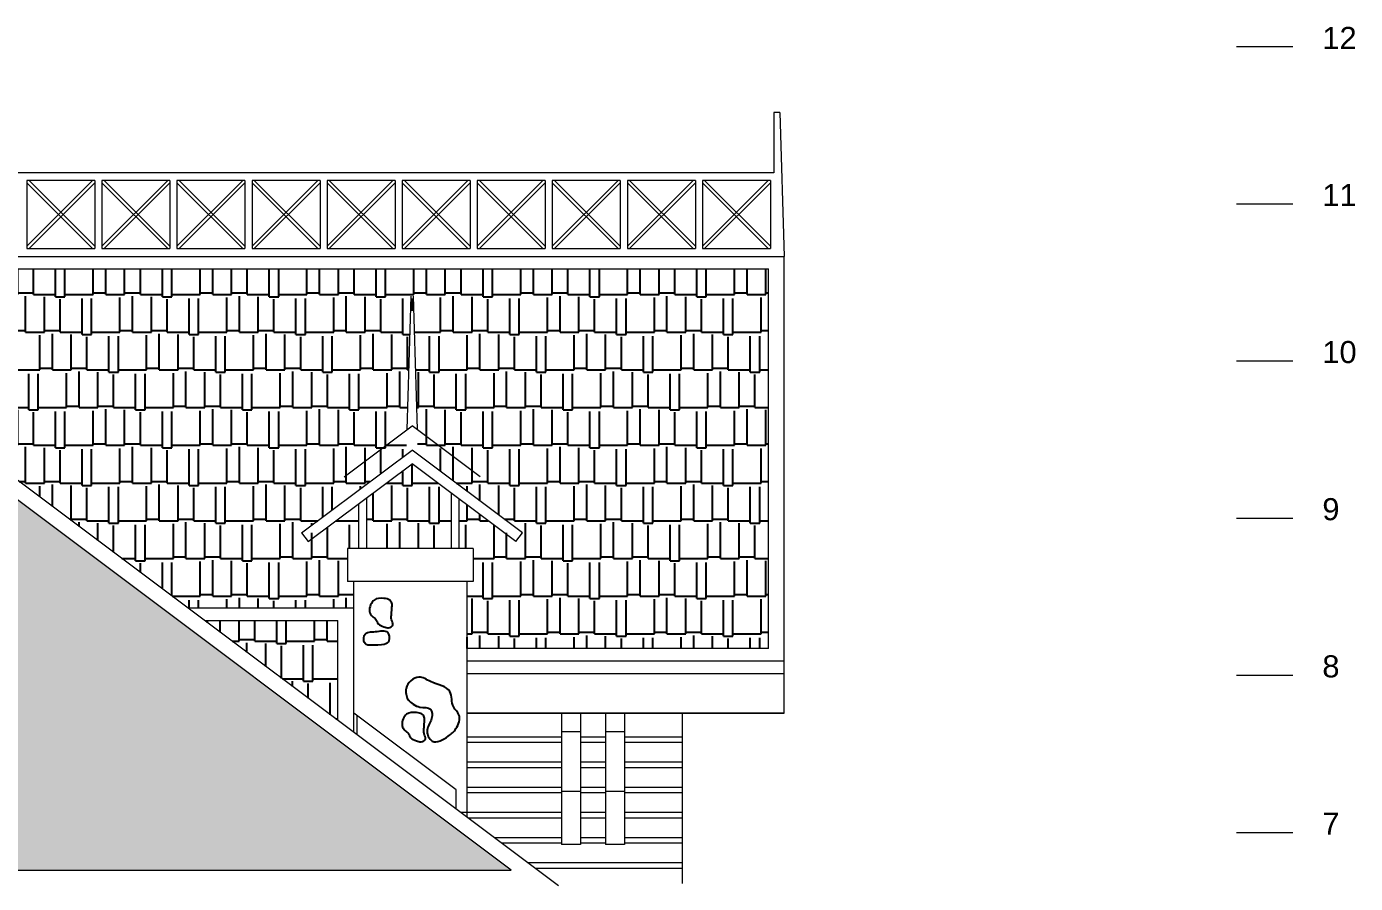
# Model space of a CAD drawing. Header units: millimetres. Extents: x 85048 to 158814, y 1395 to 38919.
# Drawn here: x 98593 to 107047, y 10622 to 16075 of the extents above; entities that cross this region are included whole.
import ezdxf

# ---------------------------------------------------------------- set-up
doc = ezdxf.new("R2010")
doc.units = ezdxf.units.MM
doc.layers.add('hatches', color=8, linetype='Continuous')
doc.layers.add('wall', color=5, linetype='Continuous')
doc.layers.add('txt', color=7, linetype='Continuous', lineweight=13)
doc.styles.get("Standard").update_dxf_attribs({"font": 'arial.ttf'})

msp = doc.modelspace()

# ---------------------------------------------------------------- hatches: boundary and pattern name
at = {"layer": 'hatches', "ltscale": 50, "true_color": 0x8f9991}
h = msp.add_hatch(dxfattribs=at)
h.set_pattern_fill('AR-RSHKE', color=252, scale=20, style=0)
h.set_pattern_definition([(0, (-2084640.28, 1516541.65), (510, 240), [120, -100, 140, -60, 180, -80]), (0, (-2084520.28, 1516551.65), (510, 240), [100, -380, 80, -120]), (0, (-2084280.28, 1516526.65), (510, 240), [60, -620]), (90, (-2084640.28, 1516541.65), (-170, 240), [230, -730]), (90, (-2084520.28, 1516541.65), (-170, 240), [225, -735]), (90, (-2084420.28, 1516541.65), (-170, 240), [210, -750]), (90, (-2084280.28, 1516526.65), (-170, 240), [230, -730]), (90, (-2084220.28, 1516526.65), (-170, 240), [230, -730]), (90, (-2084040.28, 1516541.65), (-170, 240), [220, -740])])
h.paths.add_polyline_path([(95614.7, 15253.5), (89553, 10707.2), (101676.4, 10707.2)])
h.paths.add_polyline_path([(95614.7, 12466.6), (96760.6, 11607.1), (94468.8, 11607.1)])
h.paths.add_polyline_path([(95614.7, 12953.3), (97576, 11482.3), (97093.7, 11482.3), (97060.6, 11507.1), (94168.8, 11507.1), (94135.7, 11482.3), (93653.4, 11482.3)])
h.paths.add_polyline_path([(95614.7, 12466.6), (96760.6, 11607.1), (94468.8, 11607.1)])
h = msp.add_hatch(dxfattribs=at)
h.set_pattern_fill('AR-RSHKE', color=252, scale=20, style=0)
h.set_pattern_definition([(0, (-4109763.4, 892289.98), (510, 240), [120, -100, 140, -60, 180, -80]), (0, (-4109643.4, 892299.98), (510, 240), [100, -380, 80, -120]), (0, (-4109403.4, 892274.98), (510, 240), [60, -620]), (90, (-4109763.4, 892289.98), (-170, 240), [230, -730]), (90, (-4109643.4, 892289.98), (-170, 240), [225, -735]), (90, (-4109543.4, 892289.98), (-170, 240), [210, -750]), (90, (-4109403.4, 892274.98), (-170, 240), [230, -730]), (90, (-4109343.4, 892274.98), (-170, 240), [230, -730]), (90, (-4109163.4, 892289.98), (-170, 240), [220, -740])])
h.paths.add_polyline_path([(101293.2, 12853.2), (100755, 12853.2), (100755, 12754.1), (101293.2, 12754.1)], flags=17)
h.paths.add_polyline_path([(100705, 12853.2), (100705, 13037.5), (100459.2, 12853.2)])
h.paths.add_polyline_path([(101343.2, 13069.3), (101343.2, 12853.2), (101631.4, 12853.2)])
h.paths.add_polyline_path([(101293.2, 12853.2), (101293.2, 13106.8), (101045.3, 13292.7), (100755, 13075), (100755, 12853.2)])
h.paths.add_polyline_path([(99619.6, 12374.8), (100673.8, 12374.8), (100673.8, 12543), (100635.4, 12542.7), (100635.4, 12754.1), (100705, 12754.1), (100705, 12853.2), (100342.6, 12853.2), (101009, 13354.3), (101037.3, 14262.2), (101053.1, 14269.5), (101081.6, 13354.3), (101748.1, 12853.2), (101343.2, 12853.2), (101343.2, 12754.1), (101434, 12754.1), (101434, 12542.7), (101395.6, 12542.7), (101395.6, 12116.8), (103313, 12116.3), (103313, 14532.5), (96742.7, 14532.5)])
h = msp.add_hatch(dxfattribs=at)
h.set_pattern_fill('AR-RSHKE', color=252, scale=20, style=0)
h.set_pattern_definition([(0, (-5099285.7, 953684.12), (510, 240), [120, -100, 140, -60, 180, -80]), (0, (-5099165.7, 953694.12), (510, 240), [100, -380, 80, -120]), (0, (-5098925.7, 953669.12), (510, 240), [60, -620]), (90, (-5099285.69, 953684.12), (-170, 240), [230, -730]), (90, (-5099165.69, 953684.12), (-170, 240), [225, -735]), (90, (-5099065.69, 953684.12), (-170, 240), [210, -750]), (90, (-5098925.69, 953669.12), (-170, 240), [230, -730]), (90, (-5098865.69, 953669.12), (-170, 240), [230, -730]), (90, (-5098685.69, 953684.12), (-170, 240), [220, -740])])
h.paths.add_polyline_path([(100573.8, 12294.8), (99726.3, 12294.8), (100573.8, 11659.1)])

# ---------------------------------------------------------------- linework, layer by layer
at = {"layer": 'hatches', "color": 252, "ltscale": 50, "true_color": 0x8f9991}
for points in [[(100781.4, 12396, 2), (100803.8, 12425.7, 2), (100865.8, 12435.8, 2), (100903.7, 12424, 2), (100917.8, 12399.2, 2), (100916.6, 12373.9, 2), (100915, 12343.2, 2), (100915.1, 12300.3, 2), (100923.4, 12268.1, 2), (100896.1, 12249.6, 2), (100865.7, 12255.5, 2), (100830.4, 12274.8, 2), (100815.2, 12302, 2), (100793.1, 12320.7, 2), (100774.9, 12352.3, 2), (100781.4, 12396, 2)], [(101017.8, 11791.3, 2), (101007, 11863.7, 2), (101089.1, 11935.3, 2), (101163.6, 11906.3, 2), (101286.1, 11842.7, 2), (101310, 11744.5, 2), (101343.5, 11696.1, 2), (101324.8, 11607.2, 2), (101275.7, 11559.3, 2), (101173.6, 11528.4, 2), (101141.2, 11598.3, 2), (101170, 11672.3, 2), (101162, 11730.2, 2), (101094.5, 11744.4, 2), (101017.8, 11791.3, 2)], [(100988.6, 11670.1, 2), (101010.9, 11699.8, 2), (101072.9, 11709.9, 2), (101110.8, 11698.1, 2), (101124.9, 11673.3, 2), (101123.7, 11648, 2), (101122.2, 11617.3, 2), (101122.3, 11574.4, 2), (101130.5, 11542.2, 2), (101103.3, 11523.7, 2), (101072.8, 11529.6, 2), (101037.5, 11548.9, 2), (101022.4, 11576.1, 2), (101000.2, 11594.8, 2), (100982, 11626.4, 2), (100988.6, 11670.1, 2)]]:
    msp.add_spline(points, degree=3, dxfattribs=at)
msp.add_open_spline([(100740.8, 12200.9, 2), (100737.2, 12172.8, 2), (100740.9, 12154.1, 2), (100747.5, 12144.8, 2), (100764.9, 12139.3, 2), (100868.5, 12134.3, 2), (100907.2, 12153.9, 2), (100896.1, 12244.1, 2), (100814.8, 12218.2, 2), (100755.9, 12226.6, 2), (100740.8, 12200.9, 2)], degree=3, knots=[394.702215, 394.702215, 394.702215, 394.702215, 400.557988, 415.910439, 415.910439, 415.910439, 480.991077, 536.231936, 613.763119, 684.162889, 684.162889, 684.162889, 684.162889], dxfattribs=at)
at = {"layer": 'txt', "color": 8}
for p, q in [((106289.5, 15947.2, 2.6), (106649, 15947.2, 2.6)), ((106289.5, 14947.2, 2.6), (106649, 14947.2, 2.6)), ((106289.5, 13947.2, 2.6), (106649, 13947.2, 2.6)), ((106289.5, 12947.2, 2.6), (106649, 12947.2, 2.6)), ((106289.5, 11947.2, 2.6), (106649, 11947.2, 2.6)), ((106289.5, 10947.2, 2.6), (106649, 10947.2, 2.6))]:
    msp.add_line(p, q, dxfattribs=at)
at = {"layer": 'wall', "color": 250, "linetype": 'Continuous', "lineweight": 15, "ltscale": 0.13}
for p, q in [((103347.8, 15528.2, 9), (103347.8, 15145, 9)), ((103384.4, 15528.2, 9), (103347.8, 15528.2, 9)), ((103384.4, 15528.2, 9), (103413, 14612.5, 9)), ((101976.4, 10607.2, 2.2), (95614.7, 15378.5, 2.2)), ((101676.4, 10707.2, 2.2), (95614.7, 15253.5, 2.2)), ((103347.8, 15145, 9), (95926.1, 15145, 9)), ((98880, 15095, 9), (98594.6, 15095, 9)), ((98594.6, 14677.1, 9), (99013, 15095, 9)), ((99027.2, 15095, 9), (98594.6, 15095, 9)), ((98594.6, 15095, 9), (98594.6, 14663, 9)), ((98594.6, 15080.8, 9), (99013, 14663, 9)), ((98608.8, 15095, 9), (99027.2, 14677.1, 9)), ((98608.8, 14663, 9), (99027.2, 15080.8, 9)), ((99027.2, 15095, 9), (99027.2, 14663, 9)), ((99027.2, 15095, 9), (99027.2, 14663, 9)), ((99357.5, 15095, 9), (99072.2, 15095, 9)), ((99072.2, 14677.1, 9), (99490.5, 15095, 9)), ((99504.7, 15095, 9), (99072.2, 15095, 9)), ((99072.2, 15095, 9), (99072.2, 14663, 9)), ((99072.2, 15080.8, 9), (99490.5, 14663, 9)), ((99086.3, 15095, 9), (99504.7, 14677.1, 9)), ((99086.3, 14663, 9), (99504.7, 15080.8, 9)), ((99504.7, 15095, 9), (99504.7, 14663, 9)), ((99504.7, 15095, 9), (99504.7, 14663, 9)), ((99835, 15095, 9), (99549.7, 15095, 9)), ((99549.7, 14677.1, 9), (99968.1, 15095, 9)), ((99982.2, 15095, 9), (99549.7, 15095, 9)), ((99549.7, 15095, 9), (99549.7, 14663, 9)), ((99549.7, 15080.8, 9), (99968.1, 14663, 9)), ((99563.8, 15095, 9), (99982.2, 14677.1, 9)), ((99563.8, 14663, 9), (99982.2, 15080.8, 9)), ((99982.2, 15095, 9), (99982.2, 14663, 9)), ((99982.2, 15095, 9), (99982.2, 14663, 9)), ((100312.6, 15095, 9), (100027.2, 15095, 9)), ((100027.2, 14677.1, 9), (100445.6, 15095, 9)), ((100459.8, 15095, 9), (100027.2, 15095, 9)), ((100027.2, 15095, 9), (100027.2, 14663, 9)), ((100027.2, 15080.8, 9), (100445.6, 14663, 9)), ((100041.4, 15095, 9), (100459.8, 14677.1, 9)), ((100041.4, 14663, 9), (100459.8, 15080.8, 9)), ((100459.8, 15095, 9), (100459.8, 14663, 9)), ((100459.8, 15095, 9), (100459.8, 14663, 9)), ((100790.1, 15095, 9), (100504.8, 15095, 9)), ((100504.8, 14677.1, 9), (100923.1, 15095, 9)), ((100937.3, 15095, 9), (100504.8, 15095, 9)), ((100504.8, 15095, 9), (100504.8, 14663, 9)), ((100504.8, 15080.8, 9), (100923.1, 14663, 9)), ((100518.9, 15095, 9), (100937.3, 14677.1, 9)), ((100518.9, 14663, 9), (100937.3, 15080.8, 9)), ((100937.3, 15095, 9), (100937.3, 14663, 9)), ((100937.3, 15095, 9), (100937.3, 14663, 9)), ((101267.6, 15095, 9), (100982.3, 15095, 9)), ((100982.3, 14677.1, 9), (101400.7, 15095, 9)), ((101414.8, 15095, 9), (100982.3, 15095, 9)), ((100982.3, 15095, 9), (100982.3, 14663, 9)), ((100982.3, 15080.8, 9), (101400.7, 14663, 9)), ((100996.4, 15095, 9), (101414.8, 14677.1, 9)), ((100996.4, 14663, 9), (101414.8, 15080.8, 9)), ((101414.8, 15095, 9), (101414.8, 14663, 9)), ((101414.8, 15095, 9), (101414.8, 14663, 9)), ((101745.2, 15095, 9), (101459.8, 15095, 9)), ((101459.8, 14677.1, 9), (101878.2, 15095, 9)), ((101892.4, 15095, 9), (101459.8, 15095, 9)), ((101459.8, 15095, 9), (101459.8, 14663, 9)), ((101459.8, 15080.8, 9), (101878.2, 14663, 9)), ((101474, 15095, 9), (101892.4, 14677.1, 9)), ((101474, 14663, 9), (101892.4, 15080.8, 9)), ((101892.4, 15095, 9), (101892.4, 14663, 9)), ((101892.4, 15095, 9), (101892.4, 14663, 9)), ((102222.7, 15095, 9), (101937.4, 15095, 9)), ((101937.4, 14677.1, 9), (102355.7, 15095, 9)), ((102369.9, 15095, 9), (101937.4, 15095, 9)), ((101937.4, 15095, 9), (101937.4, 14663, 9)), ((101937.4, 15080.8, 9), (102355.7, 14663, 9)), ((101951.5, 15095, 9), (102369.9, 14677.1, 9)), ((101951.5, 14663, 9), (102369.9, 15080.8, 9)), ((102369.9, 15095, 9), (102369.9, 14663, 9)), ((102369.9, 15095, 9), (102369.9, 14663, 9)), ((102700.2, 15095, 9), (102414.9, 15095, 9)), ((102414.9, 14677.1, 9), (102833.3, 15095, 9)), ((102847.4, 15095, 9), (102414.9, 15095, 9)), ((102414.9, 15095, 9), (102414.9, 14663, 9)), ((102414.9, 15080.8, 9), (102833.3, 14663, 9)), ((102429, 15095, 9), (102847.4, 14677.1, 9)), ((102429, 14663, 9), (102847.4, 15080.8, 9)), ((102847.4, 15095, 9), (102847.4, 14663, 9)), ((102847.4, 15095, 9), (102847.4, 14663, 9)), ((103177.8, 15095, 9), (102892.4, 15095, 9)), ((102892.4, 14677.1, 9), (103310.8, 15095, 9)), ((103324.9, 15095, 9), (102892.4, 15095, 9)), ((102892.4, 15095, 9), (102892.4, 14663, 9)), ((102892.4, 15080.8, 9), (103310.8, 14663, 9)), ((102906.6, 15095, 9), (103324.9, 14677.1, 9)), ((102906.6, 14663, 9), (103324.9, 15080.8, 9)), ((103324.9, 15095, 9), (103324.9, 14663, 9)), ((98594.6, 14663, 9), (99027.2, 14663, 9)), ((99072.2, 14663, 9), (99504.7, 14663, 9)), ((99549.7, 14663, 9), (99982.2, 14663, 9)), ((100027.2, 14663, 9), (100459.8, 14663, 9)), ((100504.8, 14663, 9), (100937.3, 14663, 9)), ((100982.3, 14663, 9), (101414.8, 14663, 9)), ((101459.8, 14663, 9), (101892.4, 14663, 9)), ((101937.4, 14663, 9), (102369.9, 14663, 9)), ((102414.9, 14663, 9), (102847.4, 14663, 9)), ((102892.4, 14663, 9), (103324.9, 14663, 9)), ((96636, 14612.5, 9), (103413, 14612.5, 9)), ((103413, 11706.3, 9), (103413, 14612.5, 9)), ((96742.7, 14532.5, 9), (103313, 14532.5, 9)), ((103313, 12116.3, 9), (103313, 14532.5, 9)), ((101037.6, 14359.2, 4), (101011.8, 13509.9, 4)), ((101053.1, 14359.2, 4), (101078.8, 13509.9, 4)), ((100612.4, 13210.4, 4), (101045.3, 13535.1, 4)), ((101478.2, 13210.4, 4), (101045.3, 13535.1, 4)), ((100342.6, 12853.2, 4), (101045.3, 13380.2, 4)), ((101748.1, 12853.2, 4), (101045.3, 13380.2, 4)), ((101748.1, 12853.2, 4), (101045.3, 13380.2, 4)), ((100384.6, 12797.2, 4), (101045.3, 13292.7, 4)), ((101706.1, 12797.2, 4), (101045.3, 13292.7, 4)), ((101293.2, 13106.8, 4), (101293.2, 12754.1, 4)), ((101293.2, 13106.8, 4), (101293.2, 12754.1, 4)), ((100705, 13037.5, 4), (100705, 12754.1, 4)), ((100755, 13075, 4), (100755, 12754.1, 4)), ((100755, 13075, 4), (100755, 12754.1, 4)), ((101343.2, 13069.3, 4), (101343.2, 12754.1, 4)), ((100342.6, 12853.2, 4), (100384.6, 12797.2, 4)), ((101706.1, 12797.2, 4), (101748.1, 12853.2, 4)), ((100635.4, 12754.1, 4), (100635.4, 12542.7, 4)), ((101434, 12754.1, 4), (100635.4, 12754.1, 4)), ((101434, 12754.1, 4), (101434, 12542.7, 4)), ((101434, 12542.7, 4), (100635.4, 12542.7, 4)), ((100673.8, 11584.1, -47.9), (100673.8, 12542.7, 4)), ((101395.6, 11042.9, -41.3), (101395.6, 12542.7, 4)), ((100673.8, 12374.8, -41.3), (99619.6, 12374.8, -41.3)), ((99726.3, 12294.8, -41.3), (100573.8, 12294.8, -41.3)), ((100573.8, 11659.1, -34.2), (100573.8, 12294.8, -34.2)), ((103313, 12116.3, 9), (101395.6, 12116.3, 9)), ((103413, 12036.3, 9), (101395.6, 12036.3, 9)), ((103413, 11956.3, 9), (101395.6, 11956.3, 9)), ((101326.3, 11216.9, -41.3), (100673.8, 11706.3, -41.3)), ((100694.6, 11690.7, -41.3), (100694.6, 11568.6, -41.3)), ((101395.6, 11706.3, 9), (103413, 11706.3, 9)), ((103413, 11706.3, 9), (101395.6, 11706.3, 9)), ((101995.8, 11706.3, 9), (101995.8, 10869.3, 9)), ((102115.8, 11706.3, 9), (102115.8, 10869.3, 9)), ((102276.1, 11706.3, 10.8), (102276.1, 10869.3, 10.8)), ((102396.1, 11706.3, 10.8), (102396.1, 10869.3, 10.8)), ((102764.1, 11706.3, 9), (102764.1, 10622.2, 7.8)), ((102115.8, 11586.3, 9), (101995.8, 11586.3, 9)), ((102396.1, 11586.3, 10.8), (102276.1, 11586.3, 10.8)), ((101995.8, 11553.1, 7.2), (101395.6, 11553.1, 7.2)), ((101995.8, 11518, 7.2), (101395.6, 11518, 7.2)), ((102276.1, 11553.1, 7.2), (102115.8, 11553.1, 7.2)), ((102276.1, 11518, 7.2), (102115.8, 11518, 7.2)), ((102764.1, 11553.1, 7.2), (102396.1, 11553.1, 7.2)), ((102764.1, 11518, 7.2), (102396.1, 11518, 7.2)), ((101995.8, 11393.1, 7.2), (101395.6, 11393.1, 7.2)), ((101995.8, 11358, 7.2), (101395.6, 11358, 7.2)), ((102276.1, 11393.1, 7.2), (102115.8, 11393.1, 7.2)), ((102276.1, 11358, 7.2), (102115.8, 11358, 7.2)), ((102764.1, 11393.1, 7.2), (102396.1, 11393.1, 7.2)), ((102764.1, 11358, 7.2), (102396.1, 11358, 7.2)), ((101326.3, 11094.8, -41.3), (101326.3, 11216.9, -41.3)), ((101995.8, 11233, 7.2), (101395.6, 11233, 7.2)), ((101995.8, 11197.9, 7.2), (101395.6, 11197.9, 7.2)), ((102115.8, 11206.5, 9), (101995.8, 11206.5, 9)), ((102276.1, 11233, 7.2), (102115.8, 11233, 7.2)), ((102276.1, 11197.9, 7.2), (102115.8, 11197.9, 7.2)), ((102396.1, 11206.5, 10.8), (102276.1, 11206.5, 10.8)), ((102764.1, 11233, 7.2), (102396.1, 11233, 7.2)), ((102764.1, 11197.9, 7.2), (102396.1, 11197.9, 7.2)), ((101995.8, 11073, 7.2), (101355.4, 11073, 7.2)), ((101995.8, 11037.9, 7.2), (101402.2, 11037.9, 7.2)), ((102276.1, 11073, 7.2), (102115.8, 11073, 7.2)), ((102276.1, 11037.9, 7.2), (102115.8, 11037.9, 7.2)), ((102764.1, 11073, 7.2), (102396.1, 11073, 7.2)), ((102764.1, 11037.9, 7.2), (102396.1, 11037.9, 7.2)), ((101995.8, 10912.9, 7.2), (101568.8, 10912.9, 7.2)), ((102276.1, 10912.9, 7.2), (102115.8, 10912.9, 7.2)), ((102764.1, 10912.9, 7.2), (102396.1, 10912.9, 7.2)), ((101995.8, 10877.8, 7.2), (101615.6, 10877.8, 7.2)), ((102115.8, 10869.3, 9), (101995.8, 10869.3, 9)), ((102276.1, 10877.8, 7.2), (102115.8, 10877.8, 7.2)), ((102396.1, 10869.3, 9), (102276.1, 10869.3, 9)), ((102764.1, 10877.8, 7.2), (102396.1, 10877.8, 7.2)), ((102764.1, 10752.8, 7.2), (101782.2, 10752.8, 7.2)), ((89553, 10707.2, 2.2), (101676.4, 10707.2, 2.2)), ((102764.1, 10717.7, 7.2), (101829, 10717.7, 7.2))]:
    msp.add_line(p, q, dxfattribs=at)

# ---------------------------------------------------------------- texts
at = {"layer": 'txt', "color": 8, "insert": (106836.3, 16002.8, 2.6), "char_height": 140.4, "width": 92.323, "attachment_point": 4}
msp.add_mtext('12', dxfattribs=at)
at = {"layer": 'txt', "color": 8, "char_height": 140.4, "attachment_point": 4}
for s, insert in [('11', (106836.3, 15002.8, 2.6)), ('10', (106836.3, 14002.8, 2.6)), ('9', (106836.3, 13002.8, 2.6)), ('8', (106836.3, 12002.8, 2.6)), ('7', (106836.3, 11002.8, 2.6))]:
    msp.add_mtext(s, dxfattribs=dict(at, insert=insert))

doc.saveas('drawing.dxf')
